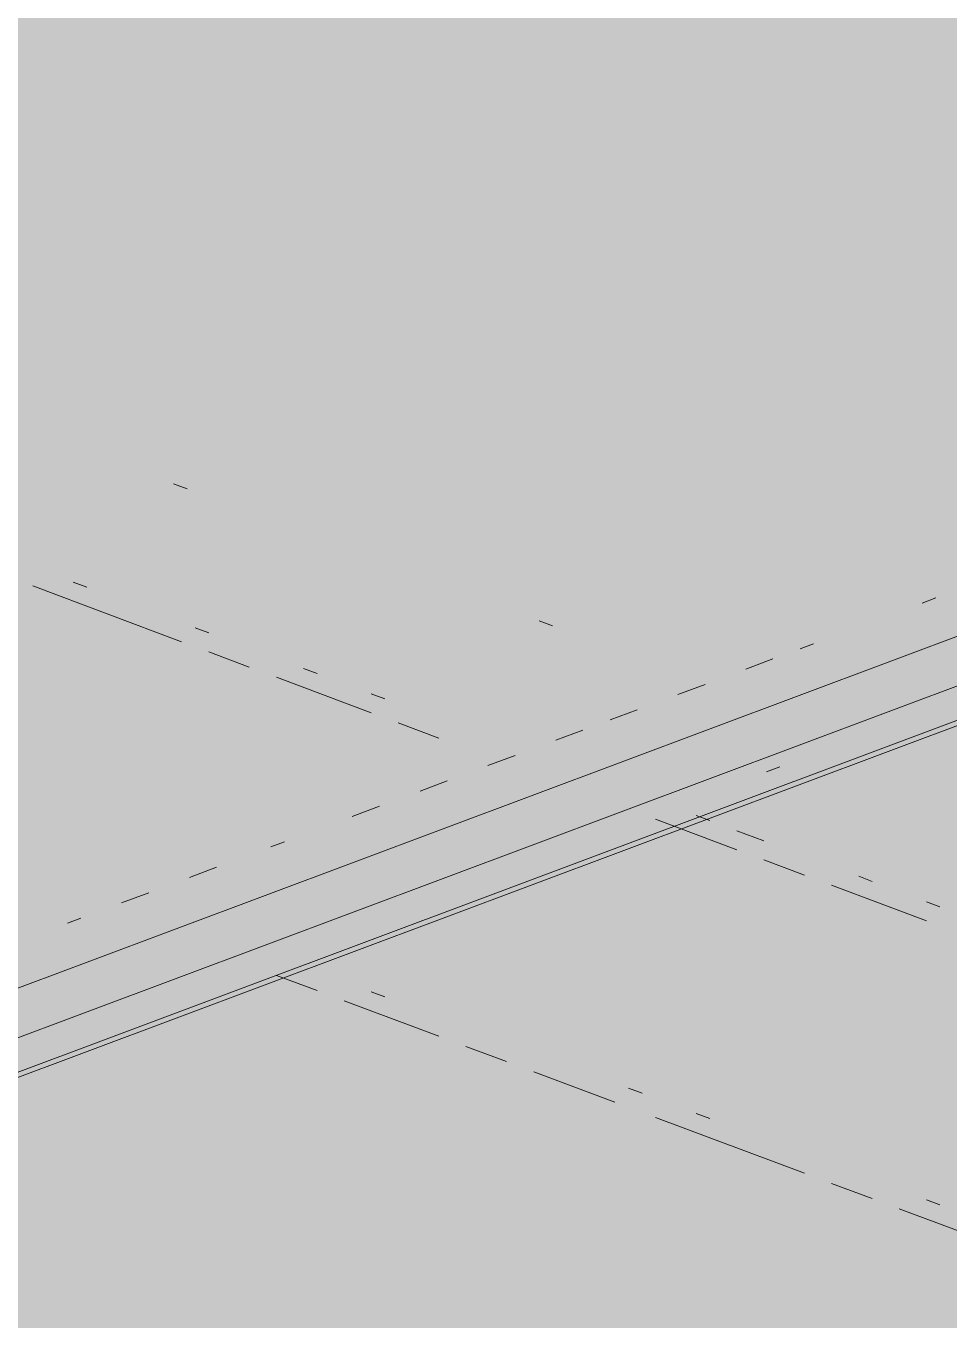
# Paper-space layout '03 3D Building and Roof' of a CAD drawing. Header units: millimetres. Extents: x 5 to 415, y 5 to 292.
# Drawn here: x 91.67 to 95.91, y 63.97 to 69.91 of the extents above; entities that cross this region are included whole.
import ezdxf

# ---------------------------------------------------------------- set-up
doc = ezdxf.new("R2010")
doc.units = ezdxf.units.MM
doc.layers.add('EXISTING', color=7, linetype='Continuous')
doc.layers.add('IMAGES', color=7, linetype='Continuous')

# ---------------------------------------------------------------- blocks, each defined once
blk = doc.blocks.new('SHEET_03')
at = {"layer": 'EXISTING', "color": 250, "lineweight": 9}
for p, q in [((85.5697, 63.2232), (109.993, 72.3723)), ((109.48, 71.9517), (85.6174, 63.0126)), ((85.4447, 62.7656), (109.1203, 71.6347)), ((85.5697, 62.8379), (109.1207, 71.6602)), ((92.4117, 67.788), (92.3496, 67.8112)), ((91.8894, 67.3594), (91.9516, 67.3361)), ((92.3868, 67.0856), (91.7029, 67.3418)), ((95.7872, 67.2634), (95.8495, 67.2868)), ((94.0905, 67.1591), (94.0284, 67.1824)), ((92.449, 67.1497), (92.5112, 67.1264)), ((95.2265, 67.0534), (95.2888, 67.0767)), ((92.6977, 66.9692), (92.5112, 67.039)), ((94.9773, 66.96), (95.1019, 67.0067)), ((92.9464, 66.9634), (93.0086, 66.9401)), ((93.2573, 66.7595), (92.8221, 66.9226)), ((94.6658, 66.8433), (94.7904, 66.89)), ((93.2573, 66.8469), (93.3195, 66.8236)), ((94.3542, 66.7266), (94.4788, 66.7733)), ((93.5682, 66.6431), (93.3817, 66.7129)), ((94.105, 66.6333), (94.2296, 66.68)), ((93.7935, 66.5166), (93.9181, 66.5633)), ((95.072, 66.4878), (95.1343, 66.5111)), ((93.482, 66.3999), (93.6066, 66.4466)), ((93.1704, 66.2832), (93.2951, 66.3299)), ((94.7496, 66.2879), (94.8117, 66.2646)), ((94.9361, 66.1306), (94.563, 66.2704)), ((92.7966, 66.1431), (92.8589, 66.1665)), ((94.9361, 66.218), (95.0605, 66.1715)), ((92.4228, 66.0031), (92.5474, 66.0498)), ((95.247, 66.0142), (95.0605, 66.084)), ((95.4957, 66.0084), (95.5579, 65.9851)), ((92.1113, 65.8864), (92.2359, 65.9331)), ((95.8066, 65.8045), (95.3713, 65.9676)), ((95.8066, 65.8919), (95.8688, 65.8687)), ((91.8621, 65.7931), (91.9244, 65.8164)), ((93.0086, 65.4833), (92.8221, 65.5532)), ((93.2573, 65.4776), (93.3195, 65.4543)), ((93.5682, 65.2737), (93.1329, 65.4367)), ((93.8791, 65.1572), (93.6925, 65.2271)), ((94.3765, 64.9709), (94.0034, 65.1107)), ((94.4387, 65.035), (94.5009, 65.0117)), ((94.7496, 64.9186), (94.8117, 64.8953)), ((95.247, 64.6448), (94.563, 64.901)), ((95.5579, 64.5284), (95.3713, 64.5982)), ((95.8066, 64.5226), (95.8688, 64.4993)), ((96.1175, 64.3187), (95.6822, 64.4818))]:
    blk.add_line(p, q, dxfattribs=at)
at = {"layer": 'IMAGES', "color": 7}
for points in [[(87.441, 69.8286), (102.0069, 69.8286), (87.441, 70), (102.0069, 70)], [(88.1265, 69.6571), (101.3214, 69.6571), (88.1265, 69.8286), (101.3214, 69.8286)], [(88.6405, 69.4857), (101.1501, 69.4857), (88.6405, 69.6571), (101.1501, 69.6571)], [(88.6405, 69.3143), (100.4646, 69.3143), (88.6405, 69.4857), (100.4646, 69.4857)], [(89.4974, 69.1429), (99.9505, 69.1429), (89.4974, 69.3143), (99.9505, 69.3143)], [(89.4974, 68.9714), (99.6078, 68.9714), (89.4974, 69.1429), (99.6078, 69.1429)], [(90.3542, 68.8), (99.0937, 68.8), (90.3542, 68.9714), (99.0937, 68.9714)], [(90.8683, 68.6286), (98.5796, 68.6286), (90.8683, 68.8), (98.5796, 68.8)], [(91.211, 68.4571), (98.2369, 68.4571), (91.211, 68.6286), (98.2369, 68.6286)], [(91.5537, 68.2857), (91.7251, 68.2857), (91.5537, 68.4571), (91.7251, 68.4571)], [(91.7251, 68.2857), (97.7228, 68.2857), (91.7251, 68.4571), (97.7228, 68.4571)], [(91.5537, 68.1143), (91.7251, 68.1143), (91.5537, 68.2857), (91.7251, 68.2857)], [(91.7251, 68.1143), (92.0678, 68.1143), (91.7251, 68.2857), (92.0678, 68.2857)], [(92.0678, 68.1143), (97.2087, 68.1143), (92.0678, 68.2857), (97.2087, 68.2857)], [(91.5537, 67.9429), (91.7251, 67.9429), (91.5537, 68.1143), (91.7251, 68.1143)], [(91.7251, 67.9429), (92.0678, 67.9429), (91.7251, 68.1143), (92.0678, 68.1143)], [(92.0678, 67.9429), (92.2392, 67.9429), (92.0678, 68.1143), (92.2392, 68.1143)], [(92.2392, 67.9429), (92.4105, 67.9429), (92.2392, 68.1143), (92.4105, 68.1143)], [(92.4105, 67.9429), (92.5819, 67.9429), (92.4105, 68.1143), (92.5819, 68.1143)], [(92.5819, 67.9429), (96.6946, 67.9429), (92.5819, 68.1143), (96.6946, 68.1143)], [(91.5537, 67.6), (91.7251, 67.6), (91.5537, 67.9429), (91.7251, 67.9429)], [(91.7251, 67.6), (92.0678, 67.6), (91.7251, 67.9429), (92.0678, 67.9429)], [(92.0678, 67.7714), (92.2392, 67.7714), (92.0678, 67.9429), (92.2392, 67.9429)], [(92.2392, 67.7714), (92.5819, 67.7714), (92.2392, 67.9429), (92.5819, 67.9429)], [(92.5819, 67.7714), (92.7533, 67.7714), (92.5819, 67.9429), (92.7533, 67.9429)], [(92.7533, 67.7714), (92.9246, 67.7714), (92.7533, 67.9429), (92.9246, 67.9429)], [(92.9246, 67.7714), (93.096, 67.7714), (92.9246, 67.9429), (93.096, 67.9429)], [(93.096, 67.7714), (96.1805, 67.7714), (93.096, 67.9429), (96.1805, 67.9429)], [(92.0678, 67.4286), (92.2392, 67.4286), (92.0678, 67.7714), (92.2392, 67.7714)], [(92.2392, 67.6), (92.5819, 67.6), (92.2392, 67.7714), (92.5819, 67.7714)], [(92.5819, 67.6), (93.096, 67.6), (92.5819, 67.7714), (93.096, 67.7714)], [(93.096, 67.6), (93.2674, 67.6), (93.096, 67.7714), (93.2674, 67.7714)], [(93.2674, 67.6), (93.4387, 67.6), (93.2674, 67.7714), (93.4387, 67.7714)], [(93.4387, 67.6), (96.1805, 67.6), (93.4387, 67.7714), (96.1805, 67.7714)], [(91.5537, 67.4286), (91.7251, 67.4286), (91.5537, 67.6), (91.7251, 67.6)], [(91.7251, 67.4286), (91.8964, 67.4286), (91.7251, 67.6), (91.8964, 67.6)], [(91.8964, 67.4286), (92.0678, 67.4286), (91.8964, 67.6), (92.0678, 67.6)], [(92.2392, 67.4286), (92.4105, 67.4286), (92.2392, 67.6), (92.4105, 67.6)], [(92.4105, 67.4286), (92.5819, 67.4286), (92.4105, 67.6), (92.5819, 67.6)], [(92.5819, 67.4286), (92.7533, 67.4286), (92.5819, 67.6), (92.7533, 67.6)], [(92.7533, 67.4286), (92.9246, 67.4286), (92.7533, 67.6), (92.9246, 67.6)], [(92.9246, 67.4286), (93.096, 67.4286), (92.9246, 67.6), (93.096, 67.6)], [(93.096, 67.4286), (93.4387, 67.4286), (93.096, 67.6), (93.4387, 67.6)], [(93.4387, 67.4286), (93.7814, 67.4286), (93.4387, 67.6), (93.7814, 67.6)], [(93.7814, 67.4286), (95.4951, 67.4286), (93.7814, 67.6), (95.4951, 67.6)], [(95.4951, 67.4286), (95.8378, 67.4286), (95.4951, 67.6), (95.8378, 67.6)], [(95.8378, 67.4286), (96.0092, 67.4286), (95.8378, 67.6), (96.0092, 67.6)], [(91.3824, 67.2571), (91.8964, 67.2571), (91.3824, 67.4286), (91.8964, 67.4286)], [(91.8964, 67.2571), (92.0678, 67.2571), (91.8964, 67.4286), (92.0678, 67.4286)], [(92.0678, 67.2571), (92.2392, 67.2571), (92.0678, 67.4286), (92.2392, 67.4286)], [(92.2392, 67.2571), (92.5819, 67.2571), (92.2392, 67.4286), (92.5819, 67.4286)], [(92.5819, 67.2571), (92.9246, 67.2571), (92.5819, 67.4286), (92.9246, 67.4286)], [(92.9246, 67.2571), (93.096, 67.2571), (92.9246, 67.4286), (93.096, 67.4286)], [(93.096, 67.2571), (93.2674, 67.2571), (93.096, 67.4286), (93.2674, 67.4286)], [(93.2674, 67.2571), (93.4387, 67.2571), (93.2674, 67.4286), (93.4387, 67.4286)], [(93.4387, 67.2571), (93.7814, 67.2571), (93.4387, 67.4286), (93.7814, 67.4286)], [(93.7814, 67.2571), (93.9528, 67.2571), (93.7814, 67.4286), (93.9528, 67.4286)], [(93.9528, 67.2571), (94.1242, 67.2571), (93.9528, 67.4286), (94.1242, 67.4286)], [(94.1242, 67.2571), (94.2955, 67.2571), (94.1242, 67.4286), (94.2955, 67.4286)], [(94.2955, 67.2571), (94.981, 67.2571), (94.2955, 67.4286), (94.981, 67.4286)], [(94.981, 67.2571), (95.1523, 67.2571), (94.981, 67.4286), (95.1523, 67.4286)], [(95.1523, 67.2571), (95.3237, 67.2571), (95.1523, 67.4286), (95.3237, 67.4286)], [(95.3237, 67.2571), (95.4951, 67.2571), (95.3237, 67.4286), (95.4951, 67.4286)], [(95.4951, 67.2571), (95.6664, 67.2571), (95.4951, 67.4286), (95.6664, 67.4286)], [(95.6664, 67.2571), (96.0092, 67.2571), (95.6664, 67.4286), (96.0092, 67.4286)], [(91.5537, 67.0857), (91.7251, 67.0857), (91.5537, 67.2571), (91.7251, 67.2571)], [(91.7251, 67.0857), (91.8964, 67.0857), (91.7251, 67.2571), (91.8964, 67.2571)], [(91.8964, 67.0857), (92.2392, 67.0857), (91.8964, 67.2571), (92.2392, 67.2571)], [(92.2392, 67.0857), (92.4105, 67.0857), (92.2392, 67.2571), (92.4105, 67.2571)], [(92.4105, 67.0857), (92.5819, 67.0857), (92.4105, 67.2571), (92.5819, 67.2571)], [(92.5819, 67.0857), (92.7533, 67.0857), (92.5819, 67.2571), (92.7533, 67.2571)], [(92.7533, 67.0857), (93.096, 67.0857), (92.7533, 67.2571), (93.096, 67.2571)], [(93.096, 67.0857), (93.4387, 67.0857), (93.096, 67.2571), (93.4387, 67.2571)], [(93.4387, 67.0857), (93.7814, 67.0857), (93.4387, 67.2571), (93.7814, 67.2571)], [(93.7814, 67.0857), (93.9528, 67.0857), (93.7814, 67.2571), (93.9528, 67.2571)], [(93.9528, 67.0857), (94.2955, 67.0857), (93.9528, 67.2571), (94.2955, 67.2571)], [(94.2955, 67.0857), (94.8096, 67.0857), (94.2955, 67.2571), (94.8096, 67.2571)], [(94.8096, 67.0857), (94.981, 67.0857), (94.8096, 67.2571), (94.981, 67.2571)], [(94.981, 67.0857), (95.1523, 67.0857), (94.981, 67.2571), (95.1523, 67.2571)], [(95.1523, 66.7429), (95.3237, 66.7429), (95.1523, 67.2571), (95.3237, 67.2571)], [(95.3237, 67.0857), (95.6664, 67.0857), (95.3237, 67.2571), (95.6664, 67.2571)], [(95.6664, 67.0857), (95.8378, 67.0857), (95.6664, 67.2571), (95.8378, 67.2571)], [(95.8378, 67.0857), (96.1805, 67.0857), (95.8378, 67.2571), (96.1805, 67.2571)], [(90.1828, 66.9143), (91.7251, 66.9143), (90.1828, 67.0857), (91.7251, 67.0857)], [(91.7251, 66.9143), (91.8964, 66.9143), (91.7251, 67.0857), (91.8964, 67.0857)], [(91.8964, 66.9143), (92.0678, 66.9143), (91.8964, 67.0857), (92.0678, 67.0857)], [(92.0678, 66.9143), (92.2392, 66.9143), (92.0678, 67.0857), (92.2392, 67.0857)], [(92.2392, 66.9143), (92.4105, 66.9143), (92.2392, 67.0857), (92.4105, 67.0857)], [(92.4105, 66.9143), (92.5819, 66.9143), (92.4105, 67.0857), (92.5819, 67.0857)], [(92.5819, 66.9143), (93.096, 66.9143), (92.5819, 67.0857), (93.096, 67.0857)], [(93.096, 66.9143), (93.2674, 66.9143), (93.096, 67.0857), (93.2674, 67.0857)], [(93.2674, 66.9143), (93.4387, 66.9143), (93.2674, 67.0857), (93.4387, 67.0857)], [(93.4387, 66.9143), (93.6101, 66.9143), (93.4387, 67.0857), (93.6101, 67.0857)], [(93.6101, 66.9143), (94.2955, 66.9143), (93.6101, 67.0857), (94.2955, 67.0857)], [(94.2955, 66.9143), (94.4669, 66.9143), (94.2955, 67.0857), (94.4669, 67.0857)], [(94.4669, 66.9143), (94.6383, 66.9143), (94.4669, 67.0857), (94.6383, 67.0857)], [(94.6383, 66.9143), (94.981, 66.9143), (94.6383, 67.0857), (94.981, 67.0857)], [(94.981, 66.9143), (95.1523, 66.9143), (94.981, 67.0857), (95.1523, 67.0857)], [(95.3237, 66.7429), (95.4951, 66.7429), (95.3237, 67.0857), (95.4951, 67.0857)], [(95.4951, 66.9143), (95.6664, 66.9143), (95.4951, 67.0857), (95.6664, 67.0857)], [(95.6664, 66.9143), (96.5233, 66.9143), (95.6664, 67.0857), (96.5233, 67.0857)], [(90.6969, 66.7429), (92.0678, 66.7429), (90.6969, 66.9143), (92.0678, 66.9143)], [(92.0678, 66.7429), (92.2392, 66.7429), (92.0678, 66.9143), (92.2392, 66.9143)], [(92.2392, 66.7429), (92.4105, 66.7429), (92.2392, 66.9143), (92.4105, 66.9143)], [(92.4105, 66.7429), (92.5819, 66.7429), (92.4105, 66.9143), (92.5819, 66.9143)], [(92.5819, 66.7429), (92.7533, 66.7429), (92.5819, 66.9143), (92.7533, 66.9143)], [(92.7533, 66.7429), (92.9246, 66.7429), (92.7533, 66.9143), (92.9246, 66.9143)], [(92.9246, 66.7429), (93.2674, 66.7429), (92.9246, 66.9143), (93.2674, 66.9143)], [(93.2674, 66.5714), (93.4387, 66.5714), (93.2674, 66.9143), (93.4387, 66.9143)], [(93.4387, 66.7429), (93.6101, 66.7429), (93.4387, 66.9143), (93.6101, 66.9143)], [(93.6101, 66.7429), (93.7814, 66.7429), (93.6101, 66.9143), (93.7814, 66.9143)], [(93.7814, 66.7429), (94.1242, 66.7429), (93.7814, 66.9143), (94.1242, 66.9143)], [(94.1242, 66.7429), (94.2955, 66.7429), (94.1242, 66.9143), (94.2955, 66.9143)], [(94.2955, 66.7429), (94.4669, 66.7429), (94.2955, 66.9143), (94.4669, 66.9143)], [(94.4669, 66.7429), (94.6383, 66.7429), (94.4669, 66.9143), (94.6383, 66.9143)], [(94.6383, 66.7429), (94.8096, 66.7429), (94.6383, 66.9143), (94.8096, 66.9143)], [(94.8096, 66.7429), (95.1523, 66.7429), (94.8096, 66.9143), (95.1523, 66.9143)], [(95.4951, 66.7429), (95.8378, 66.7429), (95.4951, 66.9143), (95.8378, 66.9143)], [(95.8378, 66.7429), (96.0092, 66.7429), (95.8378, 66.9143), (96.0092, 66.9143)], [(91.0396, 66.5714), (92.4105, 66.5714), (91.0396, 66.7429), (92.4105, 66.7429)], [(92.4105, 66.5714), (92.5819, 66.5714), (92.4105, 66.7429), (92.5819, 66.7429)], [(92.5819, 66.5714), (92.9246, 66.5714), (92.5819, 66.7429), (92.9246, 66.7429)], [(92.9246, 66.5714), (93.096, 66.5714), (92.9246, 66.7429), (93.096, 66.7429)], [(93.096, 66.5714), (93.2674, 66.5714), (93.096, 66.7429), (93.2674, 66.7429)], [(93.4387, 66.5714), (93.6101, 66.5714), (93.4387, 66.7429), (93.6101, 66.7429)], [(93.6101, 66.5714), (93.7814, 66.5714), (93.6101, 66.7429), (93.7814, 66.7429)], [(93.7814, 66.5714), (93.9528, 66.5714), (93.7814, 66.7429), (93.9528, 66.7429)], [(93.9528, 66.5714), (94.1242, 66.5714), (93.9528, 66.7429), (94.1242, 66.7429)], [(94.1242, 66.5714), (94.8096, 66.5714), (94.1242, 66.7429), (94.8096, 66.7429)], [(94.8096, 66.5714), (95.4951, 66.5714), (94.8096, 66.7429), (95.4951, 66.7429)], [(95.4951, 66.5714), (95.6664, 66.5714), (95.4951, 66.7429), (95.6664, 66.7429)], [(95.6664, 66.5714), (95.8378, 66.5714), (95.6664, 66.7429), (95.8378, 66.7429)], [(95.8378, 66.5714), (96.0092, 66.5714), (95.8378, 66.7429), (96.0092, 66.7429)], [(91.5537, 66.4), (92.5819, 66.4), (91.5537, 66.5714), (92.5819, 66.5714)], [(92.5819, 66.4), (93.096, 66.4), (92.5819, 66.5714), (93.096, 66.5714)], [(93.096, 66.4), (93.4387, 66.4), (93.096, 66.5714), (93.4387, 66.5714)], [(93.4387, 66.4), (93.6101, 66.4), (93.4387, 66.5714), (93.6101, 66.5714)], [(93.6101, 66.4), (93.7814, 66.4), (93.6101, 66.5714), (93.7814, 66.5714)], [(93.7814, 66.4), (93.9528, 66.4), (93.7814, 66.5714), (93.9528, 66.5714)], [(93.9528, 66.4), (94.4669, 66.4), (93.9528, 66.5714), (94.4669, 66.5714)], [(94.4669, 66.4), (94.6383, 66.4), (94.4669, 66.5714), (94.6383, 66.5714)], [(94.6383, 66.4), (94.8096, 66.4), (94.6383, 66.5714), (94.8096, 66.5714)], [(94.8096, 66.4), (94.981, 66.4), (94.8096, 66.5714), (94.981, 66.5714)], [(94.981, 66.4), (95.6664, 66.4), (94.981, 66.5714), (95.6664, 66.5714)], [(95.6664, 66.4), (95.8378, 66.4), (95.6664, 66.5714), (95.8378, 66.5714)], [(95.8378, 66.4), (96.1805, 66.4), (95.8378, 66.5714), (96.1805, 66.5714)], [(91.5537, 66.2286), (91.8964, 66.2286), (91.5537, 66.4), (91.8964, 66.4)], [(91.8964, 66.2286), (92.0678, 66.2286), (91.8964, 66.4), (92.0678, 66.4)], [(92.0678, 66.2286), (92.4105, 66.2286), (92.0678, 66.4), (92.4105, 66.4)], [(92.4105, 66.2286), (92.5819, 66.2286), (92.4105, 66.4), (92.5819, 66.4)], [(92.5819, 66.2286), (92.7533, 66.2286), (92.5819, 66.4), (92.7533, 66.4)], [(92.7533, 66.2286), (92.9246, 66.2286), (92.7533, 66.4), (92.9246, 66.4)], [(92.9246, 66.2286), (93.096, 66.2286), (92.9246, 66.4), (93.096, 66.4)], [(93.096, 66.2286), (93.2674, 66.2286), (93.096, 66.4), (93.2674, 66.4)], [(93.2674, 66.2286), (93.4387, 66.2286), (93.2674, 66.4), (93.4387, 66.4)], [(93.4387, 66.2286), (93.6101, 66.2286), (93.4387, 66.4), (93.6101, 66.4)], [(93.6101, 66.2286), (94.6383, 66.2286), (93.6101, 66.4), (94.6383, 66.4)], [(94.6383, 66.2286), (94.8096, 66.2286), (94.6383, 66.4), (94.8096, 66.4)], [(94.8096, 66.2286), (94.981, 66.2286), (94.8096, 66.4), (94.981, 66.4)], [(94.981, 66.2286), (95.1523, 66.2286), (94.981, 66.4), (95.1523, 66.4)], [(95.1523, 66.2286), (95.3237, 66.2286), (95.1523, 66.4), (95.3237, 66.4)], [(95.3237, 66.2286), (95.4951, 66.2286), (95.3237, 66.4), (95.4951, 66.4)], [(95.4951, 66.2286), (95.6664, 66.2286), (95.4951, 66.4), (95.6664, 66.4)], [(95.6664, 66.2286), (95.8378, 66.2286), (95.6664, 66.4), (95.8378, 66.4)], [(95.8378, 66.2286), (96.0092, 66.2286), (95.8378, 66.4), (96.0092, 66.4)], [(91.5537, 66.0571), (91.7251, 66.0571), (91.5537, 66.2286), (91.7251, 66.2286)], [(91.7251, 66.0571), (92.0678, 66.0571), (91.7251, 66.2286), (92.0678, 66.2286)], [(92.0678, 66.0571), (92.2392, 66.0571), (92.0678, 66.2286), (92.2392, 66.2286)], [(92.2392, 66.0571), (92.5819, 66.0571), (92.2392, 66.2286), (92.5819, 66.2286)], [(92.5819, 66.0571), (92.7533, 66.0571), (92.5819, 66.2286), (92.7533, 66.2286)], [(92.7533, 66.0571), (92.9246, 66.0571), (92.7533, 66.2286), (92.9246, 66.2286)], [(92.9246, 66.0571), (93.2674, 66.0571), (92.9246, 66.2286), (93.2674, 66.2286)], [(93.2674, 66.0571), (94.2955, 66.0571), (93.2674, 66.2286), (94.2955, 66.2286)], [(94.2955, 66.0571), (94.4669, 66.0571), (94.2955, 66.2286), (94.4669, 66.2286)], [(94.4669, 66.0571), (94.6383, 66.0571), (94.4669, 66.2286), (94.6383, 66.2286)], [(94.6383, 66.0571), (94.8096, 66.0571), (94.6383, 66.2286), (94.8096, 66.2286)], [(94.8096, 66.0571), (95.1523, 66.0571), (94.8096, 66.2286), (95.1523, 66.2286)], [(95.1523, 66.0571), (95.3237, 66.0571), (95.1523, 66.2286), (95.3237, 66.2286)], [(95.3237, 66.0571), (95.4951, 66.0571), (95.3237, 66.2286), (95.4951, 66.2286)], [(95.4951, 66.0571), (95.6664, 66.0571), (95.4951, 66.2286), (95.6664, 66.2286)], [(95.6664, 66.0571), (95.8378, 66.0571), (95.6664, 66.2286), (95.8378, 66.2286)], [(95.8378, 65.8857), (96.0092, 65.8857), (95.8378, 66.2286), (96.0092, 66.2286)], [(91.3824, 65.8857), (91.8964, 65.8857), (91.3824, 66.0571), (91.8964, 66.0571)], [(91.8964, 65.8857), (92.0678, 65.8857), (91.8964, 66.0571), (92.0678, 66.0571)], [(92.0678, 65.8857), (92.2392, 65.8857), (92.0678, 66.0571), (92.2392, 66.0571)], [(92.2392, 65.8857), (92.4105, 65.8857), (92.2392, 66.0571), (92.4105, 66.0571)], [(92.4105, 65.8857), (93.096, 65.8857), (92.4105, 66.0571), (93.096, 66.0571)], [(93.096, 65.8857), (93.4387, 65.8857), (93.096, 66.0571), (93.4387, 66.0571)], [(93.4387, 65.8857), (93.6101, 65.8857), (93.4387, 66.0571), (93.6101, 66.0571)], [(93.6101, 65.8857), (93.9528, 65.8857), (93.6101, 66.0571), (93.9528, 66.0571)], [(93.9528, 65.8857), (94.1242, 65.8857), (93.9528, 66.0571), (94.1242, 66.0571)], [(94.1242, 65.8857), (94.2955, 65.8857), (94.1242, 66.0571), (94.2955, 66.0571)], [(94.2955, 65.8857), (94.4669, 65.8857), (94.2955, 66.0571), (94.4669, 66.0571)], [(94.4669, 65.8857), (94.6383, 65.8857), (94.4669, 66.0571), (94.6383, 66.0571)], [(94.6383, 65.8857), (94.8096, 65.8857), (94.6383, 66.0571), (94.8096, 66.0571)], [(94.8096, 65.8857), (94.981, 65.8857), (94.8096, 66.0571), (94.981, 66.0571)], [(94.981, 65.8857), (95.3237, 65.8857), (94.981, 66.0571), (95.3237, 66.0571)], [(95.3237, 65.8857), (95.6664, 65.8857), (95.3237, 66.0571), (95.6664, 66.0571)], [(95.6664, 65.8857), (95.8378, 65.8857), (95.6664, 66.0571), (95.8378, 66.0571)], [(91.5537, 65.7143), (91.8964, 65.7143), (91.5537, 65.8857), (91.8964, 65.8857)], [(91.8964, 65.7143), (92.0678, 65.7143), (91.8964, 65.8857), (92.0678, 65.8857)], [(92.0678, 65.7143), (92.2392, 65.7143), (92.0678, 65.8857), (92.2392, 65.8857)], [(92.2392, 65.7143), (92.9246, 65.7143), (92.2392, 65.8857), (92.9246, 65.8857)], [(92.9246, 65.7143), (93.4387, 65.7143), (92.9246, 65.8857), (93.4387, 65.8857)], [(93.4387, 65.7143), (93.7814, 65.7143), (93.4387, 65.8857), (93.7814, 65.8857)], [(93.7814, 65.7143), (93.9528, 65.7143), (93.7814, 65.8857), (93.9528, 65.8857)], [(93.9528, 65.7143), (94.1242, 65.7143), (93.9528, 65.8857), (94.1242, 65.8857)], [(94.1242, 65.7143), (94.4669, 65.7143), (94.1242, 65.8857), (94.4669, 65.8857)], [(94.4669, 65.7143), (94.6383, 65.7143), (94.4669, 65.8857), (94.6383, 65.8857)], [(94.6383, 65.7143), (94.8096, 65.7143), (94.6383, 65.8857), (94.8096, 65.8857)], [(94.8096, 65.7143), (94.981, 65.7143), (94.8096, 65.8857), (94.981, 65.8857)], [(94.981, 65.7143), (95.1523, 65.7143), (94.981, 65.8857), (95.1523, 65.8857)], [(95.1523, 65.7143), (95.3237, 65.7143), (95.1523, 65.8857), (95.3237, 65.8857)], [(95.3237, 65.7143), (95.4951, 65.7143), (95.3237, 65.8857), (95.4951, 65.8857)], [(95.4951, 65.7143), (95.6664, 65.7143), (95.4951, 65.8857), (95.6664, 65.8857)], [(95.6664, 65.7143), (95.8378, 65.7143), (95.6664, 65.8857), (95.8378, 65.8857)], [(95.8378, 65.7143), (96.1805, 65.7143), (95.8378, 65.8857), (96.1805, 65.8857)], [(91.3824, 65.5429), (91.7251, 65.5429), (91.3824, 65.7143), (91.7251, 65.7143)], [(91.7251, 65.5429), (91.8964, 65.5429), (91.7251, 65.7143), (91.8964, 65.7143)], [(91.8964, 65.5429), (92.2392, 65.5429), (91.8964, 65.7143), (92.2392, 65.7143)], [(92.2392, 65.5429), (92.9246, 65.5429), (92.2392, 65.7143), (92.9246, 65.7143)], [(92.9246, 65.5429), (93.2674, 65.5429), (92.9246, 65.7143), (93.2674, 65.7143)], [(93.2674, 65.5429), (93.4387, 65.5429), (93.2674, 65.7143), (93.4387, 65.7143)], [(93.4387, 65.5429), (93.6101, 65.5429), (93.4387, 65.7143), (93.6101, 65.7143)], [(93.6101, 65.3714), (93.7814, 65.3714), (93.6101, 65.7143), (93.7814, 65.7143)], [(93.7814, 65.5429), (93.9528, 65.5429), (93.7814, 65.7143), (93.9528, 65.7143)], [(93.9528, 65.5429), (94.1242, 65.5429), (93.9528, 65.7143), (94.1242, 65.7143)], [(94.1242, 65.5429), (95.3237, 65.5429), (94.1242, 65.7143), (95.3237, 65.7143)], [(95.3237, 65.5429), (95.6664, 65.5429), (95.3237, 65.7143), (95.6664, 65.7143)], [(95.6664, 65.5429), (95.8378, 65.5429), (95.6664, 65.7143), (95.8378, 65.7143)], [(95.8378, 65.5429), (96.0092, 65.5429), (95.8378, 65.7143), (96.0092, 65.7143)], [(91.3824, 65.3714), (92.0678, 65.3714), (91.3824, 65.5429), (92.0678, 65.5429)], [(92.0678, 65.3714), (92.2392, 65.3714), (92.0678, 65.5429), (92.2392, 65.5429)], [(92.2392, 65.3714), (92.4105, 65.3714), (92.2392, 65.5429), (92.4105, 65.5429)], [(92.4105, 65.2), (92.5819, 65.2), (92.4105, 65.5429), (92.5819, 65.5429)], [(92.5819, 65.3714), (92.7533, 65.3714), (92.5819, 65.5429), (92.7533, 65.5429)], [(92.7533, 65.3714), (92.9246, 65.3714), (92.7533, 65.5429), (92.9246, 65.5429)], [(92.9246, 65.3714), (93.096, 65.3714), (92.9246, 65.5429), (93.096, 65.5429)], [(93.096, 65.3714), (93.2674, 65.3714), (93.096, 65.5429), (93.2674, 65.5429)], [(93.2674, 65.3714), (93.4387, 65.3714), (93.2674, 65.5429), (93.4387, 65.5429)], [(93.4387, 65.3714), (93.6101, 65.3714), (93.4387, 65.5429), (93.6101, 65.5429)], [(93.7814, 65.3714), (93.9528, 65.3714), (93.7814, 65.5429), (93.9528, 65.5429)], [(93.9528, 65.3714), (94.1242, 65.3714), (93.9528, 65.5429), (94.1242, 65.5429)], [(94.1242, 65.3714), (94.2955, 65.3714), (94.1242, 65.5429), (94.2955, 65.5429)], [(94.2955, 65.3714), (95.6664, 65.3714), (94.2955, 65.5429), (95.6664, 65.5429)], [(95.6664, 65.3714), (96.0092, 65.3714), (95.6664, 65.5429), (96.0092, 65.5429)], [(91.5537, 65.2), (91.8964, 65.2), (91.5537, 65.3714), (91.8964, 65.3714)], [(91.8964, 65.2), (92.0678, 65.2), (91.8964, 65.3714), (92.0678, 65.3714)], [(92.0678, 65.2), (92.4105, 65.2), (92.0678, 65.3714), (92.4105, 65.3714)], [(92.5819, 65.2), (92.7533, 65.2), (92.5819, 65.3714), (92.7533, 65.3714)], [(92.7533, 65.2), (92.9246, 65.2), (92.7533, 65.3714), (92.9246, 65.3714)], [(92.9246, 65.2), (93.096, 65.2), (92.9246, 65.3714), (93.096, 65.3714)], [(93.096, 65.2), (93.2674, 65.2), (93.096, 65.3714), (93.2674, 65.3714)], [(93.2674, 65.2), (93.4387, 65.2), (93.2674, 65.3714), (93.4387, 65.3714)], [(93.4387, 65.2), (93.6101, 65.2), (93.4387, 65.3714), (93.6101, 65.3714)], [(93.6101, 65.2), (93.7814, 65.2), (93.6101, 65.3714), (93.7814, 65.3714)], [(93.7814, 65.2), (93.9528, 65.2), (93.7814, 65.3714), (93.9528, 65.3714)], [(93.9528, 65.2), (94.1242, 65.2), (93.9528, 65.3714), (94.1242, 65.3714)], [(94.1242, 65.2), (94.2955, 65.2), (94.1242, 65.3714), (94.2955, 65.3714)], [(94.2955, 65.2), (94.4669, 65.2), (94.2955, 65.3714), (94.4669, 65.3714)], [(94.4669, 65.2), (94.6383, 65.2), (94.4669, 65.3714), (94.6383, 65.3714)], [(94.6383, 65.2), (94.8096, 65.2), (94.6383, 65.3714), (94.8096, 65.3714)], [(94.8096, 65.2), (95.1523, 65.2), (94.8096, 65.3714), (95.1523, 65.3714)], [(95.1523, 65.2), (96.1805, 65.2), (95.1523, 65.3714), (96.1805, 65.3714)], [(91.3824, 65.0286), (92.0678, 65.0286), (91.3824, 65.2), (92.0678, 65.2)], [(92.0678, 65.0286), (92.2392, 65.0286), (92.0678, 65.2), (92.2392, 65.2)], [(92.2392, 65.0286), (92.4105, 65.0286), (92.2392, 65.2), (92.4105, 65.2)], [(92.4105, 65.0286), (92.7533, 65.0286), (92.4105, 65.2), (92.7533, 65.2)], [(92.7533, 65.0286), (93.096, 65.0286), (92.7533, 65.2), (93.096, 65.2)], [(93.096, 65.0286), (93.4387, 65.0286), (93.096, 65.2), (93.4387, 65.2)], [(93.4387, 65.0286), (93.6101, 65.0286), (93.4387, 65.2), (93.6101, 65.2)], [(93.6101, 65.0286), (93.7814, 65.0286), (93.6101, 65.2), (93.7814, 65.2)], [(93.7814, 65.0286), (93.9528, 65.0286), (93.7814, 65.2), (93.9528, 65.2)], [(93.9528, 65.0286), (94.1242, 65.0286), (93.9528, 65.2), (94.1242, 65.2)], [(94.1242, 65.0286), (94.2955, 65.0286), (94.1242, 65.2), (94.2955, 65.2)], [(94.2955, 65.0286), (94.6383, 65.0286), (94.2955, 65.2), (94.6383, 65.2)], [(94.6383, 65.0286), (94.8096, 65.0286), (94.6383, 65.2), (94.8096, 65.2)], [(94.8096, 65.0286), (94.981, 65.0286), (94.8096, 65.2), (94.981, 65.2)], [(94.981, 65.0286), (95.1523, 65.0286), (94.981, 65.2), (95.1523, 65.2)], [(95.1523, 65.0286), (95.3237, 65.0286), (95.1523, 65.2), (95.3237, 65.2)], [(95.3237, 65.0286), (96.6946, 65.0286), (95.3237, 65.2), (96.6946, 65.2)], [(91.5537, 64.8571), (91.7251, 64.8571), (91.5537, 65.0286), (91.7251, 65.0286)], [(91.7251, 64.8571), (91.8964, 64.8571), (91.7251, 65.0286), (91.8964, 65.0286)], [(91.8964, 64.8571), (92.2392, 64.8571), (91.8964, 65.0286), (92.2392, 65.0286)], [(92.2392, 64.8571), (92.4105, 64.8571), (92.2392, 65.0286), (92.4105, 65.0286)], [(92.4105, 64.8571), (93.4387, 64.8571), (92.4105, 65.0286), (93.4387, 65.0286)], [(93.4387, 64.8571), (93.6101, 64.8571), (93.4387, 65.0286), (93.6101, 65.0286)], [(93.6101, 64.8571), (93.7814, 64.8571), (93.6101, 65.0286), (93.7814, 65.0286)], [(93.7814, 64.8571), (93.9528, 64.8571), (93.7814, 65.0286), (93.9528, 65.0286)], [(93.9528, 64.8571), (94.1242, 64.8571), (93.9528, 65.0286), (94.1242, 65.0286)], [(94.1242, 64.8571), (94.2955, 64.8571), (94.1242, 65.0286), (94.2955, 65.0286)], [(94.2955, 64.8571), (94.6383, 64.8571), (94.2955, 65.0286), (94.6383, 65.0286)], [(94.6383, 64.8571), (94.8096, 64.8571), (94.6383, 65.0286), (94.8096, 65.0286)], [(94.8096, 64.8571), (94.981, 64.8571), (94.8096, 65.0286), (94.981, 65.0286)], [(94.981, 64.8571), (95.1523, 64.8571), (94.981, 65.0286), (95.1523, 65.0286)], [(95.1523, 64.8571), (95.3237, 64.8571), (95.1523, 65.0286), (95.3237, 65.0286)], [(95.3237, 64.6857), (95.6664, 64.6857), (95.3237, 65.0286), (95.6664, 65.0286)], [(95.6664, 64.8571), (97.0373, 64.8571), (95.6664, 65.0286), (97.0373, 65.0286)], [(91.5537, 64.6857), (91.8964, 64.6857), (91.5537, 64.8571), (91.8964, 64.8571)], [(91.8964, 64.6857), (93.9528, 64.6857), (91.8964, 64.8571), (93.9528, 64.8571)], [(93.9528, 64.6857), (94.2955, 64.6857), (93.9528, 64.8571), (94.2955, 64.8571)], [(94.2955, 64.6857), (94.4669, 64.6857), (94.2955, 64.8571), (94.4669, 64.8571)], [(94.4669, 64.6857), (94.6383, 64.6857), (94.4669, 64.8571), (94.6383, 64.8571)], [(94.6383, 64.6857), (94.8096, 64.6857), (94.6383, 64.8571), (94.8096, 64.8571)], [(94.8096, 64.6857), (94.981, 64.6857), (94.8096, 64.8571), (94.981, 64.8571)], [(94.981, 64.5143), (95.1523, 64.5143), (94.981, 64.8571), (95.1523, 64.8571)], [(95.1523, 64.6857), (95.3237, 64.6857), (95.1523, 64.8571), (95.3237, 64.8571)], [(95.6664, 64.6857), (95.8378, 64.6857), (95.6664, 64.8571), (95.8378, 64.8571)], [(95.8378, 64.6857), (96.0092, 64.6857), (95.8378, 64.8571), (96.0092, 64.8571)], [(91.3824, 64.5143), (94.4669, 64.5143), (91.3824, 64.6857), (94.4669, 64.6857)], [(94.4669, 64.5143), (94.6383, 64.5143), (94.4669, 64.6857), (94.6383, 64.6857)], [(94.6383, 64.5143), (94.8096, 64.5143), (94.6383, 64.6857), (94.8096, 64.6857)], [(94.8096, 64.5143), (94.981, 64.5143), (94.8096, 64.6857), (94.981, 64.6857)], [(95.1523, 64.5143), (95.3237, 64.5143), (95.1523, 64.6857), (95.3237, 64.6857)], [(95.3237, 64.5143), (95.4951, 64.5143), (95.3237, 64.6857), (95.4951, 64.6857)], [(95.4951, 64.5143), (95.6664, 64.5143), (95.4951, 64.6857), (95.6664, 64.6857)], [(95.6664, 64.5143), (95.8378, 64.5143), (95.6664, 64.6857), (95.8378, 64.6857)], [(95.8378, 64.5143), (96.0092, 64.5143), (95.8378, 64.6857), (96.0092, 64.6857)], [(91.0396, 64.3429), (94.8096, 64.3429), (91.0396, 64.5143), (94.8096, 64.5143)], [(94.8096, 64.3429), (94.981, 64.3429), (94.8096, 64.5143), (94.981, 64.5143)], [(94.981, 64.3429), (95.1523, 64.3429), (94.981, 64.5143), (95.1523, 64.5143)], [(95.1523, 64.3429), (95.3237, 64.3429), (95.1523, 64.5143), (95.3237, 64.5143)], [(95.3237, 64.3429), (95.4951, 64.3429), (95.3237, 64.5143), (95.4951, 64.5143)], [(95.4951, 64.3429), (95.6664, 64.3429), (95.4951, 64.5143), (95.6664, 64.5143)], [(95.6664, 64.3429), (96.0092, 64.3429), (95.6664, 64.5143), (96.0092, 64.5143)], [(90.5255, 64.1714), (95.3237, 64.1714), (90.5255, 64.3429), (95.3237, 64.3429)], [(95.3237, 64.1714), (95.6664, 64.1714), (95.3237, 64.3429), (95.6664, 64.3429)], [(95.6664, 64.1714), (95.8378, 64.1714), (95.6664, 64.3429), (95.8378, 64.3429)], [(95.8378, 64.1714), (96.0092, 64.1714), (95.8378, 64.3429), (96.0092, 64.3429)], [(90.1828, 64), (95.6664, 64), (90.1828, 64.1714), (95.6664, 64.1714)], [(95.6664, 64), (96.0092, 64), (95.6664, 64.1714), (96.0092, 64.1714)], [(89.6687, 63.8286), (96.1805, 63.8286), (89.6687, 64), (96.1805, 64)]]:
    blk.add_solid(points, dxfattribs=at)

psp = doc.layouts.new('03 3D Building and Roof')

# ---------------------------------------------------------------- block references
psp.add_blockref('SHEET_03', (0, 0))

doc.saveas('drawing.dxf')
